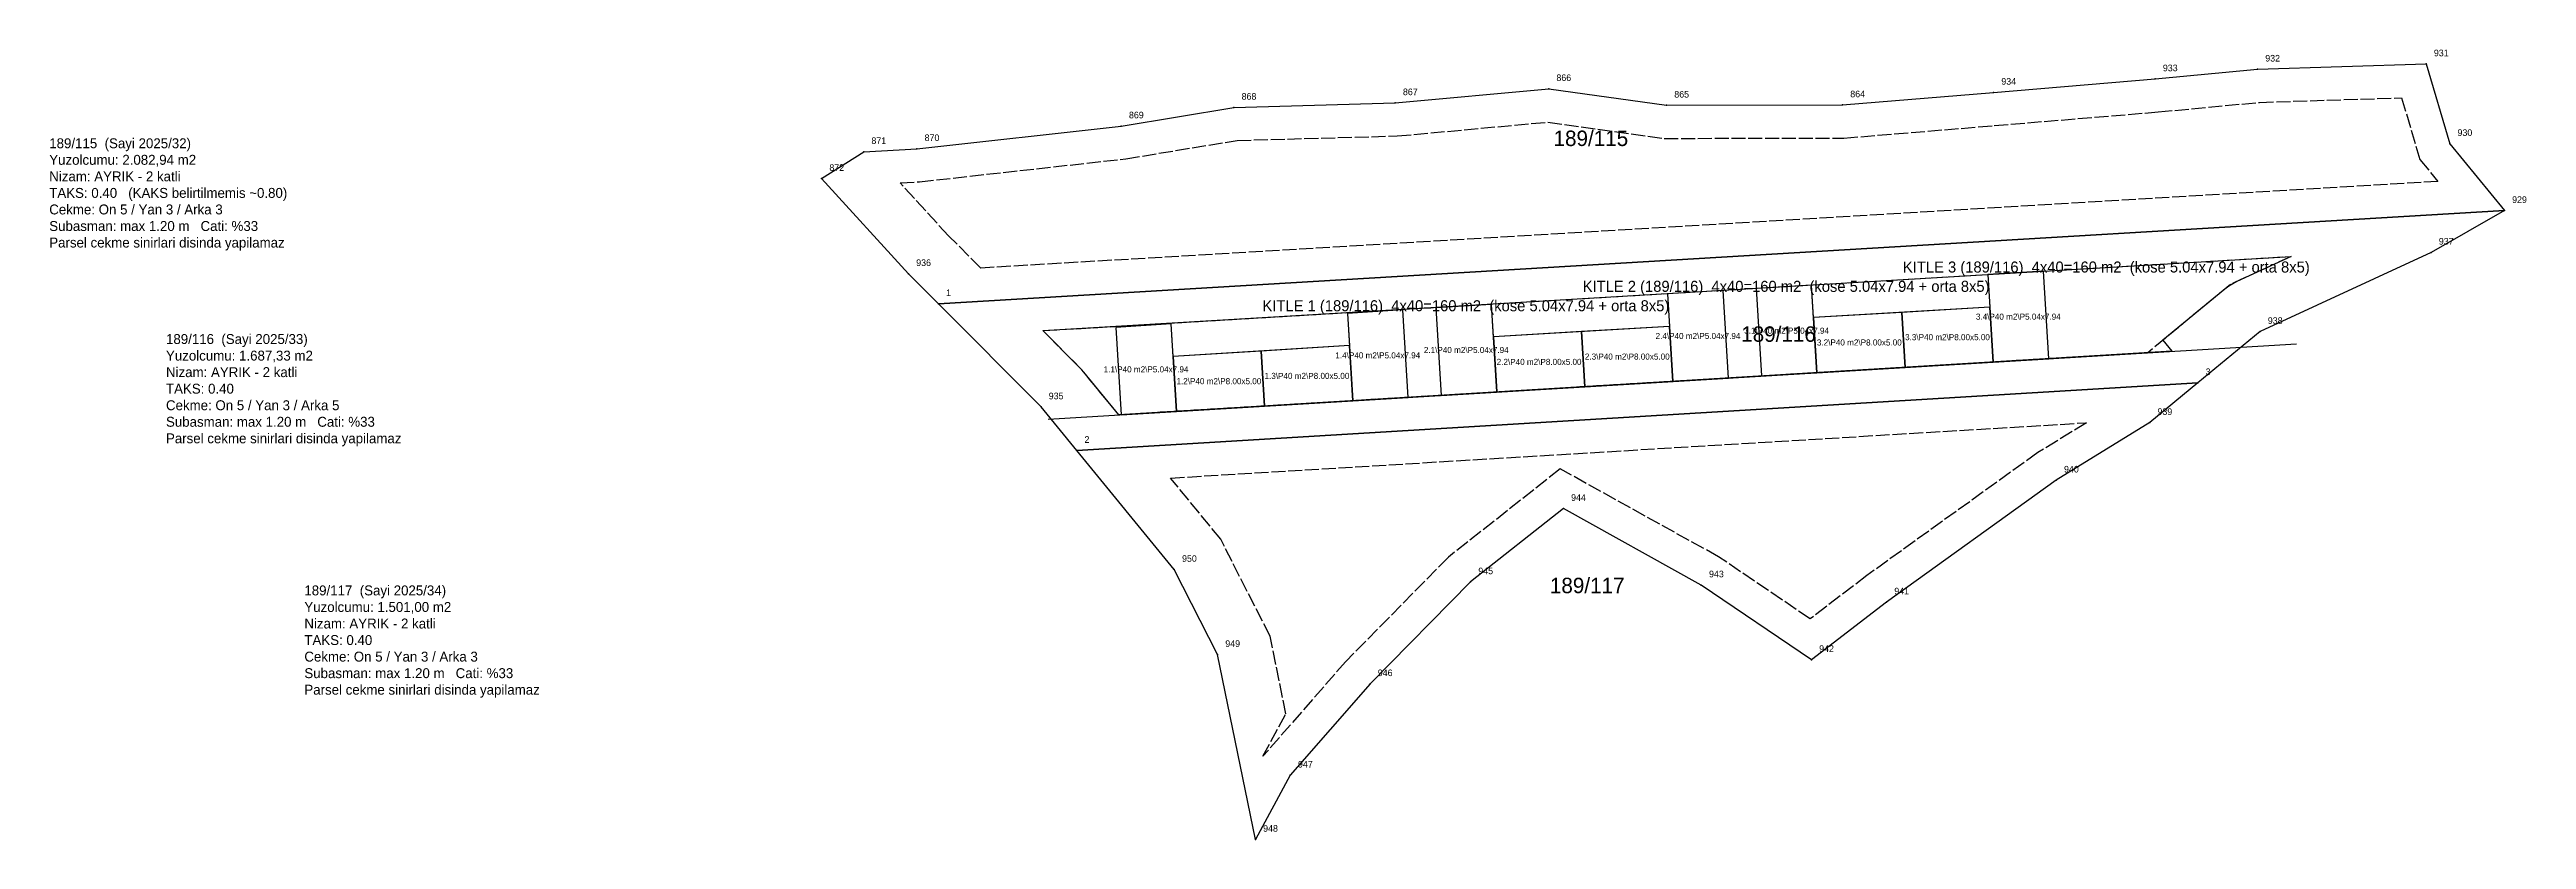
# Model space of a CAD drawing. Header units: metres. Extents: x 566327 to 566551, y 4178520 to 4178592.
import ezdxf
from ezdxf.enums import TextEntityAlignment as Align

# ---------------------------------------------------------------- set-up
doc = ezdxf.new("R2010")
doc.units = ezdxf.units.M
doc.linetypes.add('DASHED', pattern=[1.524, 1.27, -0.254])
for name, color, linetype in [('ADA_SINIR', 5, 'Continuous'), ('BINA_116', 1, 'Continuous'), ('BINA_NO_116', 7, 'Continuous'), ('CEKME_MESAFESI', 2, 'Continuous'), ('GUNEY_CEKME_116', 4, 'Continuous'), ('IMAR_NOTU', 4, 'Continuous'), ('KITLE_116', 6, 'Continuous'), ('NOKTA', 7, 'Continuous'), ('NOKTA_NO', 8, 'Continuous'), ('PARSEL_BOLME', 1, 'Continuous'), ('PARSEL_NO', 6, 'Continuous'), ('PARSEL_SINIR', 3, 'Continuous'), ('YAPI_YAKLASMA_116', 2, 'Continuous')]:
    doc.layers.add(name, color=color, linetype=linetype)

msp = doc.modelspace()

# ---------------------------------------------------------------- linework, layer by layer
at = {"layer": 'ADA_SINIR'}
msp.add_lwpolyline([(566396.58, 4178580.33), (566400.39, 4178582.76), (566405.21, 4178583.03), (566423.73, 4178585.09), (566433.94, 4178586.78), (566448.56, 4178587.19), (566462.47, 4178588.47), (566473.15, 4178586.97), (566489.1, 4178587), (566502.79, 4178588.14), (566517.43, 4178589.36), (566526.71, 4178590.24), (566541.99, 4178590.72), (566544.13, 4178583.49), (566549.08, 4178577.42), (566542.44, 4178573.64), (566526.94, 4178566.45), (566521.31, 4178561.81), (566516.94, 4178558.2), (566508.47, 4178552.98), (566493.09, 4178541.93), (566486.28, 4178536.71), (566476.3, 4178543.48), (566463.8, 4178550.41), (566455.39, 4178543.76), (566446.28, 4178534.52), (566439.05, 4178526.23), (566435.89, 4178520.41), (566432.46, 4178537.17), (566428.54, 4178544.88), (566419.7, 4178555.67), (566416.46, 4178559.62), (566407.16, 4178568.98), (566404.45, 4178571.7)], close=True, dxfattribs=at)
at = {"layer": 'BINA_116'}
for points in [[(566473.73, 4178561.94), (566478.76, 4178562.24), (566478.28, 4178570.17), (566473.25, 4178569.87)], [(566481.75, 4178562.43), (566486.78, 4178562.73), (566486.3, 4178570.65), (566481.27, 4178570.35)], [(566502.75, 4178563.69), (566507.78, 4178564), (566507.3, 4178571.92), (566502.27, 4178571.62)], [(566444.71, 4178560.19), (566449.74, 4178560.49), (566449.26, 4178568.42), (566444.23, 4178568.11)], [(566452.73, 4178560.67), (566457.76, 4178560.98), (566457.28, 4178568.9), (566452.25, 4178568.6)], [(566486.78, 4178562.73), (566494.77, 4178563.21), (566494.46, 4178568.2), (566486.48, 4178567.72)], [(566494.77, 4178563.21), (566502.75, 4178563.69), (566502.45, 4178568.68), (566494.46, 4178568.2)], [(566423.71, 4178558.92), (566428.74, 4178559.22), (566428.26, 4178567.15), (566423.23, 4178566.84)], [(566457.76, 4178560.98), (566465.74, 4178561.46), (566465.44, 4178566.45), (566457.46, 4178565.97)], [(566465.74, 4178561.46), (566473.73, 4178561.94), (566473.43, 4178566.93), (566465.44, 4178566.45)], [(566428.74, 4178559.22), (566436.72, 4178559.7), (566436.42, 4178564.69), (566428.43, 4178564.21)], [(566436.72, 4178559.7), (566444.71, 4178560.19), (566444.41, 4178565.18), (566436.42, 4178564.69)]]:
    msp.add_lwpolyline(points, close=True, dxfattribs=at)
at = {"layer": 'CEKME_MESAFESI', "linetype": 'DASHED'}
for points in [[(566405.46, 4178580.04), (566424.14, 4178582.12), (566434.23, 4178583.79), (566448.74, 4178584.19), (566462.4, 4178585.45), (566472.94, 4178583.97), (566489.23, 4178584), (566502.83, 4178585.13), (566517.7, 4178586.37), (566526.9, 4178587.24), (566539.77, 4178587.65), (566541.42, 4178582.06), (566543.05, 4178580.07), (566411, 4178572.21), (566408.07, 4178575.15), (566403.7, 4178579.94), (566405.46, 4178580.04)], [(566423.51, 4178558.91), (566420.17, 4178562.98), (566416.63, 4178566.54), (566529.75, 4178573.27), (566524.25, 4178570.72), (566516.76, 4178564.54), (566423.51, 4178558.91)], [(566486.17, 4178540.41), (566477.87, 4178546.04), (566463.51, 4178554), (566453.38, 4178546), (566444.08, 4178536.56), (566436.57, 4178527.95), (566438.66, 4178531.8), (566437.22, 4178538.83), (566432.75, 4178547.63), (566428.21, 4178553.18), (566511.21, 4178558.19), (566506.81, 4178555.48), (566491.3, 4178544.34), (566486.17, 4178540.41)]]:
    msp.add_lwpolyline(points, close=True, dxfattribs=at)
at = {"layer": 'GUNEY_CEKME_116'}
msp.add_line((566417.12, 4178558.52), (566530.23, 4178565.35), dxfattribs=at)
at = {"layer": 'KITLE_116'}
for points in [[(566452.73, 4178560.67), (566478.76, 4178562.24), (566478.28, 4178570.17), (566473.25, 4178569.87), (566473.43, 4178566.93), (566457.46, 4178565.97), (566457.28, 4178568.9), (566452.25, 4178568.6)], [(566481.75, 4178562.43), (566507.78, 4178564), (566507.3, 4178571.92), (566502.27, 4178571.62), (566502.45, 4178568.68), (566486.48, 4178567.72), (566486.3, 4178570.65), (566481.27, 4178570.35)], [(566423.71, 4178558.92), (566449.74, 4178560.49), (566449.26, 4178568.42), (566444.23, 4178568.11), (566444.41, 4178565.18), (566428.43, 4178564.21), (566428.26, 4178567.15), (566423.23, 4178566.84)]]:
    msp.add_lwpolyline(points, close=True, dxfattribs=at)
at = {"layer": 'NOKTA'}
for p in [(566526.71, 4178590.24), (566541.99, 4178590.72), (566462.47, 4178588.47), (566502.79, 4178588.14), (566517.43, 4178589.36), (566433.94, 4178586.78), (566448.56, 4178587.19), (566473.15, 4178586.97), (566489.1, 4178587), (566423.73, 4178585.09), (566544.13, 4178583.49), (566400.39, 4178582.76), (566405.21, 4178583.03), (566396.58, 4178580.33), (566549.08, 4178577.42), (566542.44, 4178573.64), (566404.45, 4178571.7), (566407.16, 4178568.98), (566526.94, 4178566.45), (566521.31, 4178561.81), (566416.46, 4178559.62), (566516.94, 4178558.2), (566419.7, 4178555.67), (566508.47, 4178552.98), (566463.8, 4178550.41), (566428.54, 4178544.88), (566455.39, 4178543.76), (566476.3, 4178543.48), (566493.09, 4178541.93), (566432.46, 4178537.17), (566486.28, 4178536.71), (566446.28, 4178534.52), (566439.05, 4178526.23), (566435.89, 4178520.41)]:
    msp.add_point(p, dxfattribs=at)
at = {"layer": 'PARSEL_BOLME'}
for p, q in [((566407.16, 4178568.98), (566549.08, 4178577.42)), ((566419.7, 4178555.67), (566521.31, 4178561.81))]:
    msp.add_line(p, q, dxfattribs=at)
at = {"layer": 'PARSEL_SINIR'}
for points in [[(566396.58, 4178580.33), (566400.39, 4178582.76), (566405.21, 4178583.03), (566423.73, 4178585.09), (566433.94, 4178586.78), (566448.56, 4178587.19), (566462.47, 4178588.47), (566473.15, 4178586.97), (566489.1, 4178587), (566502.79, 4178588.14), (566517.43, 4178589.36), (566526.71, 4178590.24), (566541.99, 4178590.72), (566544.13, 4178583.49), (566549.08, 4178577.42), (566407.16, 4178568.98), (566404.45, 4178571.7)], [(566407.16, 4178568.98), (566549.08, 4178577.42), (566542.44, 4178573.64), (566526.94, 4178566.45), (566521.31, 4178561.81), (566419.7, 4178555.67), (566416.46, 4178559.62)], [(566419.7, 4178555.67), (566521.31, 4178561.81), (566516.94, 4178558.2), (566508.47, 4178552.98), (566493.09, 4178541.93), (566486.28, 4178536.71), (566476.3, 4178543.48), (566463.8, 4178550.41), (566455.39, 4178543.76), (566446.28, 4178534.52), (566439.05, 4178526.23), (566435.89, 4178520.41), (566432.46, 4178537.17), (566428.54, 4178544.88)]]:
    msp.add_lwpolyline(points, close=True, dxfattribs=at)
at = {"layer": 'YAPI_YAKLASMA_116'}
msp.add_lwpolyline([(566423.51, 4178558.91), (566420.33, 4178562.79), (566420.01, 4178563.14), (566416.63, 4178566.54), (566529.75, 4178573.27), (566524.84, 4178570.99), (566524.46, 4178570.79), (566524.1, 4178570.56), (566523.76, 4178570.31), (566518.13, 4178565.67), (566518.95, 4178564.67), (566423.51, 4178558.91)], close=True, dxfattribs=at)

# ---------------------------------------------------------------- texts
at = {"layer": 'BINA_NO_116'}
for s, p in [('KITLE 3 (189/116)  4x40=160 m2  (kose 5.04x7.94 + orta 8x5)', (566494.57, 4178571.81)), ('KITLE 2 (189/116)  4x40=160 m2  (kose 5.04x7.94 + orta 8x5)', (566465.55, 4178570.06)), ('KITLE 1 (189/116)  4x40=160 m2  (kose 5.04x7.94 + orta 8x5)', (566436.53, 4178568.3))]:
    msp.add_text(s, height=1, dxfattribs=at).set_placement(p)
for s, p in [('3.4\\P40 m2\\P5.04x7.94', (566505.03, 4178567.81)), ('2.4\\P40 m2\\P5.04x7.94', (566476, 4178566.06)), ('3.1\\P40 m2\\P5.04x7.94', (566484.03, 4178566.54)), ('3.2\\P40 m2\\P8.00x5.00', (566490.62, 4178565.47)), ('3.3\\P40 m2\\P8.00x5.00', (566498.61, 4178565.95)), ('1.1\\P40 m2\\P5.04x7.94', (566425.98, 4178563.03)), ('1.4\\P40 m2\\P5.04x7.94', (566446.98, 4178564.3)), ('2.1\\P40 m2\\P5.04x7.94', (566455, 4178564.79)), ('2.2\\P40 m2\\P8.00x5.00', (566461.6, 4178563.71)), ('2.3\\P40 m2\\P8.00x5.00', (566469.59, 4178564.19)), ('1.2\\P40 m2\\P8.00x5.00', (566432.58, 4178561.96)), ('1.3\\P40 m2\\P8.00x5.00', (566440.56, 4178562.44))]:
    msp.add_text(s, height=0.55, dxfattribs=at).set_placement(p, align=Align.MIDDLE_CENTER)
at = {"layer": 'IMAR_NOTU', "char_height": 0.9, "width": 60, "attachment_point": 1}
for s, insert in [('189/115  (Sayi 2025/32)\\PYuzolcumu: 2.082,94 m2\\PNizam: AYRIK - 2 katli\\PTAKS: 0.40   (KAKS belirtilmemis ~0.80)\\PCekme: On 5 / Yan 3 / Arka 3\\PSubasman: max 1.20 m   Cati: %33\\PParsel cekme sinirlari disinda yapilamaz', (566326.58, 4178583.98)), ('189/116  (Sayi 2025/33)\\PYuzolcumu: 1.687,33 m2\\PNizam: AYRIK - 2 katli\\PTAKS: 0.40\\PCekme: On 5 / Yan 3 / Arka 5\\PSubasman: max 1.20 m   Cati: %33\\PParsel cekme sinirlari disinda yapilamaz', (566337.16, 4178566.23)), ('189/117  (Sayi 2025/34)\\PYuzolcumu: 1.501,00 m2\\PNizam: AYRIK - 2 katli\\PTAKS: 0.40\\PCekme: On 5 / Yan 3 / Arka 3\\PSubasman: max 1.20 m   Cati: %33\\PParsel cekme sinirlari disinda yapilamaz', (566349.7, 4178543.44))]:
    msp.add_mtext(s, dxfattribs=dict(at, insert=insert))
at = {"layer": 'NOKTA_NO'}
for s, p in [('933', (566518.13, 4178590.06)), ('932', (566527.41, 4178590.94)), ('931', (566542.69, 4178591.42)), ('868', (566434.64, 4178587.48)), ('867', (566449.26, 4178587.89)), ('866', (566463.17, 4178589.17)), ('865', (566473.85, 4178587.67)), ('864', (566489.8, 4178587.7)), ('934', (566503.49, 4178588.84)), ('869', (566424.43, 4178585.79)), ('871', (566401.09, 4178583.46)), ('870', (566405.91, 4178583.73)), ('930', (566544.83, 4178584.19)), ('872', (566397.28, 4178581.03)), ('929', (566549.78, 4178578.12)), ('937', (566543.14, 4178574.34)), ('936', (566405.15, 4178572.4)), ('1', (566407.86, 4178569.68)), ('938', (566527.64, 4178567.15)), ('3', (566522.01, 4178562.51)), ('935', (566417.16, 4178560.32)), ('939', (566517.64, 4178558.9)), ('2', (566420.4, 4178556.37)), ('940', (566509.17, 4178553.68)), ('944', (566464.5, 4178551.11)), ('950', (566429.24, 4178545.58)), ('945', (566456.09, 4178544.46)), ('943', (566477, 4178544.18)), ('941', (566493.79, 4178542.63)), ('949', (566433.16, 4178537.87)), ('942', (566486.98, 4178537.41)), ('946', (566446.98, 4178535.22)), ('947', (566439.75, 4178526.93)), ('948', (566436.59, 4178521.11))]:
    msp.add_text(s, height=0.6, dxfattribs=at).set_placement(p)
at = {"layer": 'PARSEL_NO'}
for s, p in [('189/115', (566466.29, 4178583.98)), ('189/116', (566483.3, 4178566.23)), ('189/117', (566465.96, 4178543.44))]:
    msp.add_text(s, height=1.4, dxfattribs=at).set_placement(p, align=Align.MIDDLE_CENTER)

doc.saveas('drawing.dxf')
